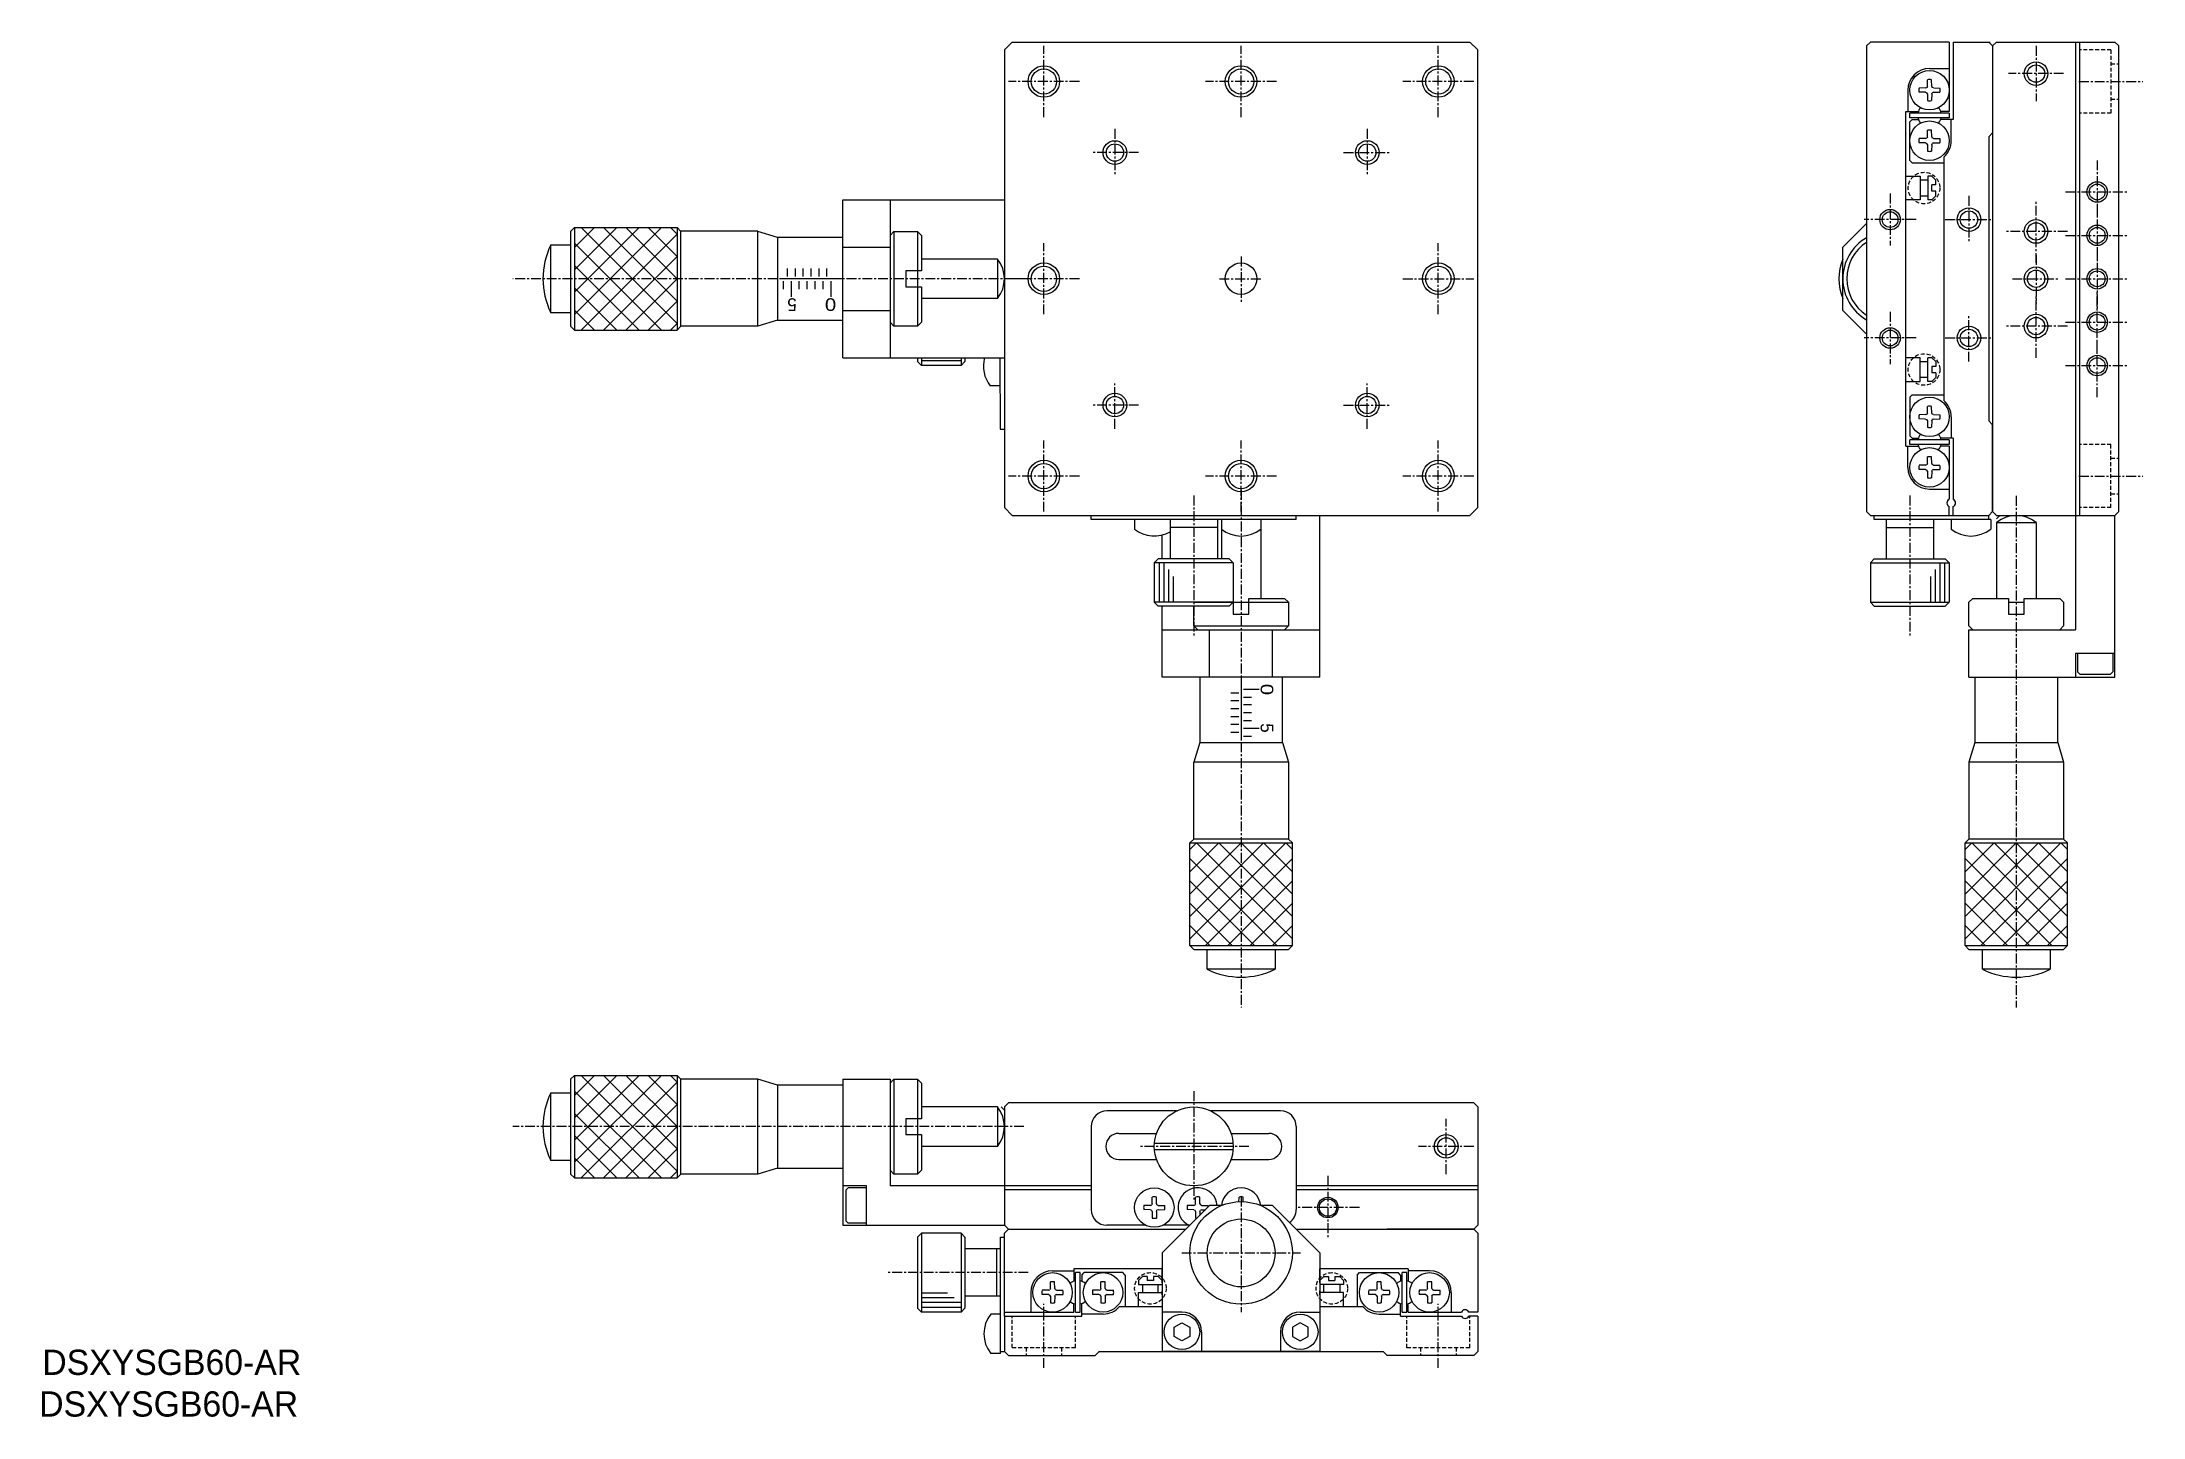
# Model space of a CAD drawing. Extents: x 156 to 422, y -49 to 126.
import ezdxf

# ---------------------------------------------------------------- set-up
doc = ezdxf.new("R2010")
doc.units = 0
doc.linetypes.add('CENTER', pattern=[2, 1.25, -0.25, 0.25, -0.25])
doc.linetypes.add('DASHED', pattern=[0.75, 0.5, -0.25])
doc.layers.get('0').update_dxf_attribs({"linetype": 'CONTINUOUS'})
doc.layers.add('CENTER', color=1, linetype='CENTER')

msp = doc.modelspace()

# ---------------------------------------------------------------- linework, layer by layer
at = {"color": 7, "linetype": 'CONTINUOUS'}
for p, q in [((277.66, 124.6), (278.66, 125.6)), ((278.66, 125.6), (336.66, 125.6)), ((336.66, 125.6), (337.66, 124.6)), ((387.43, 125.6), (386.93, 125.1)), ((397.43, 125.6), (387.43, 125.6)), ((397.43, 125.6), (397.43, 116.8)), ((397.93, 125.6), (402.63, 125.6)), ((397.93, 125.6), (397.93, 115.8)), ((402.93, 125.1), (402.43, 125.6)), ((402.93, 125.1), (403.43, 125.6)), ((403.43, 125.6), (418.43, 125.6)), ((413.43, 125.6), (413.43, 76.6)), ((413.93, 125.6), (413.93, 76.6)), ((418.93, 125.1), (418.43, 125.6)), ((277.66, 124.6), (277.66, 66.6)), ((337.66, 66.6), (337.66, 124.6)), ((386.93, 125.1), (386.93, 66.1)), ((402.93, 125.1), (402.93, 66.1)), ((402.93, 125.1), (402.93, 114.1)), ((418.93, 66.1), (418.93, 125.1)), ((394.43, 119.78), (394.59, 119.85)), ((394.65, 119.98), (394.59, 119.85)), ((394.65, 119.98), (394.67, 120.83)), ((394.93, 122.25), (397.43, 122.25)), ((395.2, 119.98), (395.19, 120.83)), ((395.2, 119.98), (395.26, 119.85)), ((395.43, 119.78), (395.26, 119.85)), ((392.18, 119.5), (392.18, 116.8)), ((394.43, 119.78), (393.6, 119.76)), ((394.43, 119.23), (393.6, 119.24)), ((394.43, 119.23), (394.59, 119.15)), ((394.65, 119.02), (394.59, 119.15)), ((394.65, 119.02), (394.67, 118.18)), ((395.2, 119.02), (395.19, 118.18)), ((395.2, 119.02), (395.26, 119.15)), ((395.43, 119.23), (395.26, 119.15)), ((395.43, 119.78), (396.25, 119.76)), ((395.43, 119.23), (396.25, 119.24)), ((391.93, 74.4), (391.93, 116.8)), ((391.93, 116.8), (393.51, 116.8)), ((392.43, 116), (392.43, 116.6)), ((397.43, 116.6), (392.43, 116.6)), ((397.43, 116), (392.43, 116)), ((392.73, 115.8), (392.43, 115.5)), ((392.43, 110.6), (392.43, 115.5)), ((392.73, 115.8), (393.51, 115.8)), ((397.43, 116.8), (396.34, 116.8)), ((397.93, 115.8), (396.34, 115.8)), ((397.43, 116.6), (397.43, 116)), ((397.68, 113.1), (397.68, 115.8)), ((394.43, 113.38), (393.6, 113.36)), ((394.43, 112.83), (393.6, 112.84)), ((394.43, 113.38), (394.59, 113.45)), ((394.43, 112.83), (394.59, 112.75)), ((394.65, 113.58), (394.59, 113.45)), ((394.65, 112.62), (394.59, 112.75)), ((394.65, 113.58), (394.67, 114.43)), ((394.65, 112.62), (394.67, 111.78)), ((395.2, 113.58), (395.19, 114.43)), ((395.2, 112.62), (395.19, 111.78)), ((395.2, 113.58), (395.26, 113.45)), ((395.2, 112.62), (395.26, 112.75)), ((395.43, 113.38), (395.26, 113.45)), ((395.43, 112.83), (395.26, 112.75)), ((395.43, 113.38), (396.25, 113.36)), ((395.43, 112.83), (396.25, 112.84)), ((402.43, 113.6), (402.93, 114.1)), ((402.43, 113.6), (402.43, 77.6)), ((392.73, 110.3), (392.43, 110.6)), ((392.73, 110.3), (396.73, 110.3)), ((396.73, 111.02), (396.73, 80.18)), ((391.93, 108.6), (393.73, 108.6)), ((393.73, 108.6), (393.73, 105.6)), ((394.73, 108.1), (393.73, 108.1)), ((395.23, 108.6), (394.73, 108.6)), ((394.73, 108.6), (394.73, 105.6)), ((395.23, 108.6), (395.73, 108.1)), ((395.23, 106.7), (395.23, 107.5)), ((395.73, 107.5), (395.23, 107.5)), ((395.73, 106.7), (395.23, 106.7)), ((395.73, 107.5), (395.73, 108.1)), ((395.73, 106.1), (395.73, 106.7)), ((257.16, 105.6), (277.66, 105.6)), ((257.16, 85.6), (257.16, 105.6)), ((263.16, 105.6), (263.16, 85.6)), ((393.73, 105.6), (391.93, 105.6)), ((393.73, 106.1), (394.73, 106.1)), ((395.23, 105.6), (394.73, 105.6)), ((395.23, 105.6), (395.73, 106.1)), ((223.16, 102.1), (222.66, 101.6)), ((222.66, 101.6), (222.66, 89.6)), ((223.16, 102.1), (223.16, 89.1)), ((223.16, 102.1), (236.16, 102.1)), ((236.16, 102.1), (236.16, 89.1)), ((236.66, 101.6), (236.16, 102.1)), ((246.41, 101.64), (236.66, 101.64)), ((236.66, 89.6), (236.66, 101.6)), ((248.91, 100.85), (246.41, 101.6)), ((246.41, 89.6), (246.41, 101.6)), ((263.66, 101.6), (263.16, 101.1)), ((263.66, 101.6), (263.66, 89.6)), ((263.66, 101.6), (266.66, 101.6)), ((266.66, 101.6), (266.66, 96.6)), ((267.16, 101.1), (266.66, 101.6)), ((383.93, 99.6), (386.93, 102.6)), ((220.16, 99.9), (222.66, 99.9)), ((220.16, 91.3), (220.16, 99.9)), ((257.16, 100.85), (248.91, 100.85)), ((248.91, 100.85), (248.91, 90.35)), ((257.16, 99.6), (263.16, 99.6)), ((267.16, 101.1), (267.16, 96.6)), ((383.93, 91.6), (383.93, 99.6)), ((265.16, 96.6), (265.16, 94.6)), ((267.16, 96.6), (265.16, 96.6)), ((266.66, 96.6), (266.66, 94.6)), ((276.79, 98.1), (267.16, 98.1)), ((276.79, 98.1), (276.79, 93.1)), ((265.16, 94.6), (267.16, 94.6)), ((266.66, 94.6), (266.66, 89.6)), ((267.16, 94.6), (267.16, 90.1)), ((222.66, 91.3), (220.16, 91.3)), ((257.16, 91.6), (263.16, 91.6)), ((276.79, 93.1), (267.16, 93.1)), ((383.93, 91.6), (386.93, 88.6)), ((222.66, 89.6), (223.16, 89.1)), ((223.16, 89.1), (236.16, 89.1)), ((236.16, 89.1), (236.66, 89.6)), ((246.41, 89.6), (236.66, 89.6)), ((248.91, 90.35), (246.41, 89.6)), ((248.91, 90.35), (257.16, 90.35)), ((263.16, 90.1), (263.66, 89.6)), ((266.66, 89.6), (263.66, 89.6)), ((267.16, 90.1), (266.66, 89.6)), ((257.16, 85.6), (277.66, 85.6)), ((266.66, 85.6), (266.66, 85.1)), ((267.16, 85.6), (267.16, 84.6)), ((272.16, 85.6), (272.16, 84.6)), ((272.66, 85.6), (272.66, 85.1)), ((277.09, 85.6), (277.11, 76.53)), ((393.73, 85.6), (391.93, 85.6)), ((393.73, 82.6), (393.73, 85.6)), ((395.23, 85.6), (394.73, 85.6)), ((394.73, 82.6), (394.73, 85.6)), ((395.23, 85.6), (395.73, 85.1)), ((267.16, 84.6), (266.66, 85.1)), ((272.16, 84.6), (267.16, 84.6)), ((272.66, 85.1), (272.16, 84.6)), ((391.93, 82.6), (393.73, 82.6)), ((393.73, 85.1), (394.73, 85.1)), ((394.73, 83.1), (393.73, 83.1)), ((395.23, 82.6), (394.73, 82.6)), ((395.73, 84.5), (395.23, 84.5)), ((395.23, 84.5), (395.23, 83.7)), ((395.73, 83.7), (395.23, 83.7)), ((395.23, 82.6), (395.73, 83.1)), ((395.73, 85.1), (395.73, 84.5)), ((395.73, 83.7), (395.73, 83.1)), ((277.09, 82.03), (275.87, 82.03)), ((392.73, 80.9), (392.43, 80.6)), ((392.43, 80.6), (392.43, 75.7)), ((392.73, 80.9), (396.73, 80.9)), ((394.43, 78.38), (393.6, 78.36)), ((394.43, 77.83), (393.6, 77.84)), ((394.43, 78.38), (394.59, 78.45)), ((394.43, 77.83), (394.59, 77.75)), ((394.65, 78.58), (394.59, 78.45)), ((394.65, 77.62), (394.59, 77.75)), ((394.65, 78.58), (394.67, 79.43)), ((394.65, 77.62), (394.67, 76.78)), ((395.2, 78.58), (395.19, 79.43)), ((395.2, 77.62), (395.19, 76.78)), ((395.2, 78.58), (395.26, 78.45)), ((395.2, 77.62), (395.26, 77.75)), ((395.43, 78.38), (395.26, 78.45)), ((395.43, 77.83), (395.26, 77.75)), ((395.43, 78.38), (396.25, 78.36)), ((395.43, 77.83), (396.25, 77.84)), ((397.68, 78.1), (397.68, 75.4)), ((402.43, 77.6), (402.93, 77.1)), ((277.11, 76.53), (277.61, 76.53)), ((392.73, 75.4), (392.43, 75.7)), ((392.43, 74.6), (392.43, 75.2)), ((397.43, 75.2), (392.43, 75.2)), ((397.43, 74.6), (392.43, 74.6)), ((392.73, 75.4), (393.51, 75.4)), ((397.93, 75.4), (396.34, 75.4)), ((397.43, 75.2), (397.43, 74.6)), ((397.93, 75.4), (397.93, 67.66)), ((402.93, 66.1), (402.93, 77.1)), ((413.43, 76.6), (413.43, 65.6)), ((413.93, 76.6), (413.93, 65.6)), ((391.93, 74.4), (393.51, 74.4)), ((392.18, 71.7), (392.18, 74.4)), ((394.43, 71.98), (393.6, 71.96)), ((394.43, 71.98), (394.59, 72.05)), ((394.65, 72.18), (394.59, 72.05)), ((394.65, 72.18), (394.67, 73.03)), ((395.2, 72.18), (395.19, 73.03)), ((395.2, 72.18), (395.26, 72.05)), ((395.43, 71.98), (395.26, 72.05)), ((395.43, 71.98), (396.25, 71.96)), ((397.43, 74.4), (396.34, 74.4)), ((397.43, 74.4), (397.43, 67.66)), ((394.43, 71.43), (393.6, 71.44)), ((394.43, 71.43), (394.59, 71.35)), ((394.65, 71.22), (394.59, 71.35)), ((394.65, 71.22), (394.67, 70.38)), ((395.2, 71.22), (395.19, 70.38)), ((395.2, 71.22), (395.26, 71.35)), ((395.43, 71.43), (395.26, 71.35)), ((395.43, 71.43), (396.25, 71.44)), ((277.66, 66.6), (278.66, 65.6)), ((337.66, 66.6), (336.66, 65.6)), ((394.93, 68.95), (397.43, 68.95)), ((397.43, 65.6), (397.43, 66.74)), ((397.93, 65.6), (397.93, 66.74)), ((278.66, 65.6), (336.66, 65.6)), ((288.66, 65.1), (288.66, 65.6)), ((314.66, 65.1), (288.66, 65.1)), ((294.16, 65.1), (294.16, 63.88)), ((297.66, 65.6), (297.66, 65.6)), ((298.66, 65.1), (298.66, 60.1)), ((304.66, 64.1), (298.66, 64.1)), ((304.66, 65.1), (304.66, 60.1)), ((305.16, 65.1), (305.16, 63.88)), ((305.16, 64.73), (305.16, 64.73)), ((310.16, 65.1), (310.16, 63.88)), ((310.16, 64.73), (310.16, 64.73)), ((314.66, 65.1), (314.66, 65.6)), ((317.66, 45.1), (317.66, 65.6)), ((387.43, 65.6), (386.93, 66.1)), ((387.43, 65.6), (402.43, 65.6)), ((387.93, 65.1), (387.93, 65.6)), ((402.68, 65.1), (387.93, 65.1)), ((389.43, 65.1), (389.43, 60.1)), ((389.43, 64.1), (395.43, 64.1)), ((395.43, 65.1), (395.43, 60.1)), ((397.68, 65.1), (397.68, 63.88)), ((402.93, 66.1), (402.43, 65.6)), ((402.43, 65.1), (402.43, 65.6)), ((402.68, 65.1), (402.68, 63.88)), ((403.43, 65.6), (402.93, 66.1)), ((403.43, 65.6), (418.43, 65.6)), ((403.85, 65.6), (403.43, 65.18)), ((403.43, 64.73), (408.43, 64.73)), ((403.43, 64.73), (403.43, 55.1)), ((408.43, 64.73), (408.43, 55.1)), ((413.43, 65.6), (413.43, 51.1)), ((418.93, 66.1), (418.43, 65.6)), ((418.43, 45.1), (418.43, 65.6)), ((297.66, 60.1), (297.66, 63.13)), ((305.16, 63.88), (305.16, 60.1)), ((310.16, 63.88), (310.16, 55.1)), ((297.16, 60.1), (296.66, 59.6)), ((306.66, 59.6), (296.66, 59.6)), ((296.66, 59.6), (296.66, 54.6)), ((306.16, 60.1), (297.16, 60.1)), ((306.66, 59.6), (306.16, 60.1)), ((306.66, 59.6), (306.66, 54.6)), ((387.43, 59.6), (387.93, 60.1)), ((387.43, 59.6), (397.43, 59.6)), ((387.43, 59.6), (387.43, 54.6)), ((387.93, 60.1), (396.93, 60.1)), ((396.93, 60.1), (397.43, 59.6)), ((397.43, 59.6), (397.43, 54.6)), ((306.66, 54.6), (296.66, 54.6)), ((296.66, 54.6), (297.16, 54.1)), ((306.16, 54.1), (297.16, 54.1)), ((297.66, 45.1), (297.66, 54.1)), ((301.66, 54.6), (301.66, 54.6)), ((301.66, 54.6), (306.66, 54.6)), ((301.66, 51.6), (301.66, 54.1)), ((306.16, 54.1), (306.66, 54.6)), ((306.66, 54.6), (306.66, 53.1)), ((306.66, 54.6), (308.66, 54.6)), ((308.66, 55.1), (313.16, 55.1)), ((308.66, 53.1), (308.66, 55.1)), ((308.66, 54.6), (313.66, 54.6)), ((313.16, 55.1), (313.66, 54.6)), ((313.66, 54.6), (313.66, 51.6)), ((387.43, 54.6), (397.43, 54.6)), ((387.93, 54.1), (387.43, 54.6)), ((387.93, 54.1), (396.93, 54.1)), ((397.43, 54.6), (396.93, 54.1)), ((400.43, 55.1), (399.93, 54.6)), ((399.93, 51.6), (399.93, 54.6)), ((400.43, 55.1), (404.93, 55.1)), ((404.93, 55.1), (404.93, 53.1)), ((404.93, 54.6), (406.93, 54.6)), ((406.93, 55.1), (411.43, 55.1)), ((406.93, 53.1), (406.93, 55.1)), ((411.43, 55.1), (411.93, 54.6)), ((411.93, 54.6), (411.93, 51.6)), ((297.66, 51.1), (317.66, 51.1)), ((301.66, 51.6), (313.66, 51.6)), ((301.66, 51.6), (302.16, 51.1)), ((303.66, 45.1), (303.66, 51.1)), ((306.66, 53.1), (308.66, 53.1)), ((311.66, 45.1), (311.66, 51.1)), ((313.16, 51.1), (313.66, 51.6)), ((399.93, 51.6), (400.43, 51.1)), ((399.93, 51.1), (413.43, 51.1)), ((399.93, 45.1), (399.93, 51.1)), ((404.93, 53.1), (406.93, 53.1)), ((411.43, 51.1), (411.93, 51.6)), ((413.43, 48.1), (413.43, 45.1)), ((418.43, 48.1), (413.43, 48.1)), ((413.68, 48.1), (413.68, 45.8)), ((418.18, 48.1), (418.18, 45.8)), ((413.98, 45.5), (413.68, 45.8)), ((413.98, 45.5), (417.88, 45.5)), ((418.18, 45.8), (417.88, 45.5)), ((317.66, 45.1), (297.66, 45.1)), ((302.41, 45.1), (302.41, 36.85)), ((312.91, 36.85), (312.91, 45.1)), ((399.93, 45.1), (418.43, 45.1)), ((400.68, 45.1), (400.68, 36.85)), ((411.18, 36.85), (411.18, 45.1)), ((302.41, 36.85), (301.66, 34.35)), ((302.41, 36.85), (312.91, 36.85)), ((312.91, 36.85), (313.66, 34.35)), ((400.68, 36.85), (399.93, 34.35)), ((400.68, 36.85), (411.18, 36.85)), ((411.18, 36.85), (411.93, 34.35)), ((301.63, 34.35), (301.63, 24.6)), ((313.66, 34.35), (301.66, 34.35)), ((313.66, 34.35), (313.66, 24.6)), ((399.89, 34.35), (399.89, 24.6)), ((411.93, 34.35), (399.93, 34.35)), ((411.93, 34.35), (411.93, 24.6)), ((301.66, 24.6), (301.16, 24.1)), ((301.16, 24.1), (314.16, 24.1)), ((301.16, 11.1), (301.16, 24.1)), ((301.16, 23.26), (302.01, 24.1)), ((313.66, 24.6), (301.66, 24.6)), ((314.16, 24.1), (313.66, 24.6)), ((314.16, 11.1), (314.16, 24.1)), ((399.93, 24.6), (399.43, 24.1)), ((399.43, 24.1), (412.43, 24.1)), ((399.43, 11.1), (399.43, 24.1)), ((411.93, 24.6), (399.93, 24.6)), ((412.43, 24.1), (411.93, 24.6)), ((412.43, 11.1), (412.43, 24.1)), ((301.16, 11.1), (314.16, 11.1)), ((301.16, 11.1), (301.66, 10.6)), ((313.66, 10.6), (314.16, 11.1)), ((399.43, 11.1), (412.43, 11.1)), ((399.43, 11.1), (399.93, 10.6)), ((411.93, 10.6), (412.43, 11.1)), ((301.66, 10.6), (313.66, 10.6)), ((303.36, 8.1), (303.36, 10.6)), ((311.96, 8.1), (303.36, 8.1)), ((311.96, 10.6), (311.96, 8.1)), ((399.93, 10.6), (411.93, 10.6)), ((401.63, 8.1), (401.63, 10.6)), ((410.23, 8.1), (401.63, 8.1)), ((410.23, 10.6), (410.23, 8.1)), ((220.16, -7.55), (222.66, -7.55)), ((220.16, -16.15), (220.16, -7.55)), ((223.16, -5.35), (222.66, -5.85)), ((222.66, -5.85), (222.66, -17.85)), ((223.16, -5.35), (223.16, -18.35)), ((223.16, -5.35), (236.16, -5.35)), ((236.16, -5.35), (236.16, -18.35)), ((236.66, -5.85), (236.16, -5.35)), ((246.41, -5.82), (236.66, -5.82)), ((236.66, -17.85), (236.66, -5.85)), ((248.91, -6.6), (246.41, -5.85)), ((246.41, -17.85), (246.41, -5.85)), ((257.16, -6.6), (248.91, -6.6)), ((248.91, -6.6), (248.91, -17.1)), ((257.16, -5.85), (257.16, -24.35)), ((257.16, -5.85), (263.16, -5.85)), ((263.16, -5.85), (263.16, -19.35)), ((263.66, -5.85), (263.16, -6.35)), ((263.66, -5.85), (263.66, -17.85)), ((263.66, -5.85), (266.66, -5.85)), ((266.66, -5.85), (266.66, -10.85)), ((267.16, -6.35), (266.66, -5.85)), ((267.16, -6.35), (267.16, -10.85)), ((276.79, -9.35), (267.16, -9.35)), ((276.79, -9.35), (276.79, -14.35)), ((277.66, -9.77), (277.24, -9.35)), ((277.66, -9.35), (278.16, -8.85)), ((277.66, -9.35), (277.66, -24.35)), ((337.16, -8.85), (278.16, -8.85)), ((299.49, -9.85), (290.66, -9.85)), ((312.66, -9.85), (303.84, -9.85)), ((337.16, -8.85), (337.66, -9.35)), ((337.66, -9.35), (337.66, -24.35)), ((265.16, -10.85), (265.16, -12.85)), ((267.16, -10.85), (265.16, -10.85)), ((265.16, -12.85), (267.16, -12.85)), ((266.66, -10.85), (266.66, -12.85)), ((266.66, -12.85), (266.66, -17.85)), ((267.16, -12.85), (267.16, -17.35)), ((288.66, -11.85), (288.66, -22.35)), ((292.16, -12.7), (296.88, -12.7)), ((306.45, -12.7), (311.16, -12.7)), ((314.66, -11.85), (314.66, -22.35)), ((276.79, -14.35), (267.16, -14.35)), ((296.68, -13.95), (306.65, -13.95)), ((296.68, -14.75), (306.65, -14.75)), ((222.66, -16.15), (220.16, -16.15)), ((222.66, -17.85), (223.16, -18.35)), ((223.16, -18.35), (236.16, -18.35)), ((236.16, -18.35), (236.66, -17.85)), ((246.41, -17.85), (236.66, -17.85)), ((248.91, -17.1), (246.41, -17.85)), ((248.91, -17.1), (257.16, -17.1)), ((263.16, -17.35), (263.66, -17.85)), ((266.66, -17.85), (263.66, -17.85)), ((267.16, -17.35), (266.66, -17.85)), ((292.16, -16), (297.02, -16)), ((306.31, -16), (311.16, -16)), ((260.16, -19.35), (257.16, -19.35)), ((257.56, -19.9), (257.86, -19.6)), ((257.56, -19.9), (257.56, -23.8)), ((260.16, -19.6), (257.86, -19.6)), ((260.16, -24.35), (260.16, -19.35)), ((277.66, -19.35), (263.16, -19.35)), ((288.66, -19.35), (277.66, -19.35)), ((288.66, -19.85), (277.66, -19.85)), ((296.39, -21.62), (296.4, -20.78)), ((296.94, -21.62), (296.92, -20.78)), ((301.89, -21.62), (301.9, -20.78)), ((302.44, -21.62), (302.42, -20.78)), ((307.39, -21.36), (307.4, -20.78)), ((307.93, -21.36), (307.92, -20.78)), ((337.66, -19.35), (314.66, -19.35)), ((337.66, -19.85), (314.66, -19.85)), ((257.86, -24.1), (257.56, -23.8)), ((296.17, -21.83), (295.34, -21.84)), ((296.17, -22.38), (295.34, -22.36)), ((296.17, -21.83), (296.33, -21.75)), ((296.17, -22.38), (296.33, -22.45)), ((296.39, -21.62), (296.33, -21.75)), ((296.39, -22.58), (296.33, -22.45)), ((296.39, -22.58), (296.4, -23.43)), ((296.94, -22.58), (296.92, -23.43)), ((296.94, -21.62), (297, -21.75)), ((296.94, -22.58), (297, -22.45)), ((297.16, -21.83), (297, -21.75)), ((297.16, -22.38), (297, -22.45)), ((297.16, -21.83), (297.99, -21.84)), ((297.16, -22.38), (297.99, -22.36)), ((303.66, -21.85), (297.66, -27.85)), ((301.67, -21.83), (300.84, -21.84)), ((301.67, -22.38), (300.84, -22.36)), ((301.67, -21.83), (301.83, -21.75)), ((301.67, -22.38), (301.83, -22.45)), ((301.89, -21.62), (301.83, -21.75)), ((301.89, -22.58), (301.83, -22.45)), ((301.89, -22.58), (301.9, -23.43)), ((302.44, -22.58), (302.43, -23.09)), ((302.44, -21.62), (302.5, -21.75)), ((302.44, -22.58), (302.5, -22.45)), ((302.66, -21.83), (302.5, -21.75)), ((302.66, -22.38), (302.5, -22.45)), ((302.66, -21.83), (303.49, -21.84)), ((302.66, -22.38), (303.15, -22.37)), ((305.16, -21.85), (303.66, -21.85)), ((311.66, -21.85), (310.16, -21.85)), ((311.66, -21.85), (317.66, -27.85)), ((257.16, -24.35), (277.66, -24.35)), ((260.16, -24.1), (257.86, -24.1)), ((266.66, -25.85), (267.16, -25.35)), ((266.66, -25.85), (266.66, -34.85)), ((267.16, -25.35), (267.16, -35.35)), ((272.16, -25.35), (267.16, -25.35)), ((272.16, -25.35), (272.16, -35.35)), ((272.16, -25.35), (272.66, -25.85)), ((272.66, -25.85), (272.66, -34.85)), ((277.16, -25.85), (277.66, -25.85)), ((277.16, -40.6), (277.16, -25.85)), ((278.16, -24.85), (277.66, -24.35)), ((277.66, -25.35), (278.16, -24.85)), ((277.66, -35.85), (277.66, -25.35)), ((278.16, -24.85), (300.66, -24.85)), ((278.16, -24.85), (289.16, -24.85)), ((295.57, -24.35), (290.66, -24.35)), ((301.07, -24.35), (297.75, -24.35)), ((314.66, -24.85), (337.16, -24.85)), ((337.16, -24.85), (326.16, -24.85)), ((337.16, -24.85), (337.66, -24.35)), ((337.66, -25.35), (337.16, -24.85)), ((337.66, -25.35), (337.66, -35.35)), ((277.16, -27.35), (272.66, -27.35)), ((276.66, -27.35), (276.66, -33.35)), ((297.66, -27.85), (297.66, -40.35)), ((317.66, -27.85), (317.66, -40.35)), ((283.49, -32.35), (283.5, -31.53)), ((283.76, -30.1), (286.46, -30.1)), ((284.04, -32.35), (284.02, -31.53)), ((297.66, -29.85), (286.46, -29.85)), ((286.46, -29.85), (286.46, -31.44)), ((287.26, -30.35), (286.66, -30.35)), ((286.66, -35.35), (286.66, -30.35)), ((287.26, -35.35), (287.26, -30.35)), ((287.46, -30.65), (287.76, -30.35)), ((287.46, -30.65), (287.46, -31.44)), ((292.66, -30.35), (287.76, -30.35)), ((289.89, -32.35), (289.9, -31.53)), ((290.44, -32.35), (290.42, -31.53)), ((292.96, -30.65), (292.66, -30.35)), ((292.96, -30.65), (292.96, -34.65)), ((294.66, -31.35), (295.16, -30.85)), ((294.66, -31.35), (294.66, -31.85)), ((294.66, -31.85), (297.66, -31.85)), ((295.76, -30.85), (295.16, -30.85)), ((295.16, -31.85), (295.16, -32.85)), ((295.76, -30.85), (295.76, -31.35)), ((296.56, -31.35), (295.76, -31.35)), ((297.16, -30.85), (296.56, -30.85)), ((296.56, -30.85), (296.56, -31.35)), ((297.66, -31.35), (297.16, -30.85)), ((297.16, -32.85), (297.16, -31.85)), ((297.66, -31.65), (297.66, -29.85)), ((328.86, -29.85), (317.66, -29.85)), ((317.66, -31.65), (317.66, -29.85)), ((317.66, -31.35), (318.16, -30.85)), ((320.66, -31.85), (317.66, -31.85)), ((318.16, -30.85), (318.76, -30.85)), ((318.16, -32.85), (318.16, -31.85)), ((318.76, -30.85), (318.76, -31.35)), ((318.76, -31.35), (319.56, -31.35)), ((319.56, -30.85), (320.16, -30.85)), ((319.56, -30.85), (319.56, -31.35)), ((320.66, -31.35), (320.16, -30.85)), ((320.16, -31.85), (320.16, -32.85)), ((320.66, -31.35), (320.66, -31.85)), ((322.36, -30.65), (322.66, -30.35)), ((322.36, -30.65), (322.36, -34.65)), ((322.66, -30.35), (327.56, -30.35)), ((324.89, -32.35), (324.9, -31.53)), ((325.44, -32.35), (325.42, -31.53)), ((327.86, -30.65), (327.56, -30.35)), ((327.86, -30.65), (327.86, -31.44)), ((328.66, -30.35), (328.06, -30.35)), ((328.06, -35.35), (328.06, -30.35)), ((328.66, -35.35), (328.66, -30.35)), ((328.86, -29.85), (328.86, -31.44)), ((331.56, -30.1), (328.86, -30.1)), ((331.29, -32.35), (331.3, -31.53)), ((331.84, -32.35), (331.82, -31.53)), ((277.16, -33.35), (272.66, -33.35)), ((281.01, -32.85), (281.01, -35.35)), ((283.28, -32.58), (282.44, -32.59)), ((283.28, -33.13), (282.44, -33.11)), ((283.28, -32.58), (283.42, -32.52)), ((283.28, -33.13), (283.42, -33.19)), ((283.49, -32.35), (283.42, -32.52)), ((283.49, -33.35), (283.42, -33.19)), ((283.49, -33.35), (283.5, -34.18)), ((284.04, -33.35), (284.02, -34.18)), ((284.04, -32.35), (284.11, -32.52)), ((284.04, -33.35), (284.11, -33.19)), ((284.25, -32.58), (284.11, -32.52)), ((284.25, -33.13), (284.11, -33.19)), ((284.25, -32.58), (285.09, -32.59)), ((284.25, -33.13), (285.09, -33.11)), ((286.46, -35.35), (286.46, -34.27)), ((287.46, -35.85), (287.46, -34.27)), ((289.68, -32.58), (288.84, -32.59)), ((289.68, -33.13), (288.84, -33.11)), ((289.68, -32.58), (289.82, -32.52)), ((289.68, -33.13), (289.82, -33.19)), ((289.89, -32.35), (289.82, -32.52)), ((289.89, -33.35), (289.82, -33.19)), ((289.89, -33.35), (289.9, -34.18)), ((290.44, -33.35), (290.42, -34.18)), ((290.44, -32.35), (290.51, -32.52)), ((290.44, -33.35), (290.51, -33.19)), ((290.65, -32.58), (290.51, -32.52)), ((290.65, -33.13), (290.51, -33.19)), ((290.65, -32.58), (291.49, -32.59)), ((290.65, -33.13), (291.49, -33.11)), ((294.66, -32.85), (297.66, -32.85)), ((294.66, -34.65), (294.66, -32.85)), ((297.66, -33.15), (297.66, -32.65)), ((317.66, -33.15), (317.66, -32.65)), ((320.66, -32.85), (317.66, -32.85)), ((320.66, -34.65), (320.66, -32.85)), ((324.68, -32.58), (323.84, -32.59)), ((324.68, -33.13), (323.84, -33.11)), ((324.68, -32.58), (324.82, -32.52)), ((324.68, -33.13), (324.82, -33.19)), ((324.89, -32.35), (324.82, -32.52)), ((324.89, -33.35), (324.82, -33.19)), ((324.89, -33.35), (324.9, -34.18)), ((325.44, -33.35), (325.42, -34.18)), ((325.44, -32.35), (325.51, -32.52)), ((325.44, -33.35), (325.51, -33.19)), ((325.65, -32.58), (325.51, -32.52)), ((325.65, -33.13), (325.51, -33.19)), ((325.65, -32.58), (326.49, -32.59)), ((325.65, -33.13), (326.49, -33.11)), ((327.86, -35.85), (327.86, -34.27)), ((328.86, -35.35), (328.86, -34.27)), ((331.08, -32.58), (330.24, -32.59)), ((331.08, -33.13), (330.24, -33.11)), ((331.08, -32.58), (331.22, -32.52)), ((331.08, -33.13), (331.22, -33.19)), ((331.29, -32.35), (331.22, -32.52)), ((331.29, -33.35), (331.22, -33.19)), ((331.29, -33.35), (331.3, -34.18)), ((331.84, -33.35), (331.82, -34.18)), ((331.84, -32.35), (331.91, -32.52)), ((331.84, -33.35), (331.91, -33.19)), ((332.05, -32.58), (331.91, -32.52)), ((332.05, -33.13), (331.91, -33.19)), ((332.05, -32.58), (332.89, -32.59)), ((332.05, -33.13), (332.89, -33.11)), ((334.31, -32.85), (334.31, -35.35)), ((267.16, -35.35), (266.66, -34.85)), ((272.16, -35.35), (267.16, -35.35)), ((272.66, -34.85), (272.16, -35.35)), ((277.16, -35.6), (275.94, -35.6)), ((277.66, -35.35), (286.46, -35.35)), ((277.66, -35.85), (277.66, -40.35)), ((277.66, -35.85), (287.46, -35.85)), ((286.66, -35.35), (287.26, -35.35)), ((290.16, -35.6), (287.46, -35.6)), ((292.24, -34.65), (297.66, -34.65)), ((300.16, -35.35), (297.66, -35.35)), ((299.16, -37.27), (300.16, -36.7)), ((299.16, -38.43), (299.16, -37.27)), ((300.16, -36.7), (301.16, -37.27)), ((301.16, -37.27), (301.16, -38.43)), ((315.16, -36.7), (314.16, -37.27)), ((314.16, -37.27), (314.16, -38.43)), ((315.16, -35.35), (317.66, -35.35)), ((316.16, -37.27), (315.16, -36.7)), ((316.16, -38.43), (316.16, -37.27)), ((317.66, -34.65), (323.09, -34.65)), ((325.16, -35.6), (327.86, -35.6)), ((327.86, -35.85), (335.61, -35.85)), ((328.06, -35.35), (328.66, -35.35)), ((328.86, -35.35), (335.61, -35.35)), ((337.66, -35.35), (336.52, -35.35)), ((337.66, -35.85), (336.52, -35.85)), ((337.66, -35.85), (337.66, -40.35)), ((300.16, -39.01), (299.16, -38.43)), ((301.16, -38.43), (300.16, -39.01)), ((302.66, -37.85), (302.66, -40.35)), ((312.66, -37.85), (312.66, -40.35)), ((314.16, -38.43), (315.16, -39.01)), ((315.16, -39.01), (316.16, -38.43)), ((277.16, -40.6), (275.94, -40.6)), ((277.16, -40.35), (277.66, -40.35)), ((278.16, -40.85), (277.66, -40.35)), ((278.16, -40.85), (289.16, -40.85)), ((289.66, -40.35), (289.16, -40.85)), ((289.66, -40.35), (325.66, -40.35)), ((317.66, -40.35), (297.66, -40.35)), ((326.16, -40.85), (325.66, -40.35)), ((337.16, -40.85), (326.16, -40.85)), ((337.16, -40.85), (337.66, -40.35))]:
    msp.add_line(p, q, dxfattribs=at)
at = {"color": 3, "linetype": 'DASHED'}
for p, q in [((417.93, 124.6), (413.93, 124.6)), ((417.93, 124.6), (417.93, 116.6)), ((417.93, 122.85), (418.93, 122.85)), ((417.93, 118.35), (418.93, 118.35)), ((417.93, 116.6), (413.93, 116.6)), ((417.93, 74.6), (413.93, 74.6)), ((417.93, 66.6), (417.93, 74.6)), ((417.93, 72.85), (418.93, 72.85)), ((417.93, 66.6), (413.93, 66.6)), ((417.93, 68.35), (418.93, 68.35)), ((278.66, -39.85), (278.66, -35.85)), ((286.66, -39.85), (286.66, -35.85)), ((328.66, -39.86), (328.66, -35.85)), ((336.66, -39.88), (336.66, -35.85)), ((278.66, -39.85), (286.66, -39.85)), ((280.41, -39.85), (280.41, -40.85)), ((284.91, -39.85), (284.91, -40.85)), ((328.66, -39.85), (336.66, -39.85)), ((330.41, -39.85), (330.41, -40.85)), ((334.91, -39.85), (334.91, -40.85))]:
    msp.add_line(p, q, dxfattribs=at)
at = {"color": 3, "linetype": 'CONTINUOUS'}
for p, q in [((234.18, 102.1), (223.16, 91.09)), ((231.35, 102.1), (223.16, 93.92)), ((228.52, 102.1), (223.16, 96.74)), ((225.69, 102.1), (223.16, 99.57)), ((224.01, 102.1), (236.16, 89.95)), ((236.16, 101.26), (224.01, 89.1)), ((226.84, 102.1), (236.16, 92.77)), ((229.66, 102.1), (236.16, 95.6)), ((232.49, 102.1), (236.16, 98.43)), ((235.32, 102.1), (236.16, 101.26)), ((223.16, 100.12), (234.18, 89.1)), ((223.16, 97.29), (231.35, 89.1)), ((236.16, 98.43), (226.84, 89.1)), ((250.16, 95.9), (250.16, 96.9)), ((251.16, 95.9), (251.16, 96.9)), ((252.16, 95.9), (252.16, 96.9)), ((253.16, 95.9), (253.16, 96.9)), ((254.16, 95.9), (254.16, 96.9)), ((255.16, 95.9), (255.16, 96.9)), ((223.16, 94.46), (228.52, 89.1)), ((236.16, 95.6), (229.66, 89.1)), ((257.16, 95.6), (249.16, 95.6)), ((249.66, 94.3), (249.66, 95.3)), ((250.66, 93.3), (250.66, 95.3)), ((251.66, 94.3), (251.66, 95.3)), ((252.66, 94.3), (252.66, 95.3)), ((253.66, 94.3), (253.66, 95.3)), ((254.66, 95.3), (254.66, 94.3)), ((255.66, 95.3), (255.66, 93.3)), ((223.16, 91.63), (225.69, 89.1)), ((236.16, 92.77), (232.49, 89.1)), ((236.16, 89.95), (235.32, 89.1)), ((272.16, 85.2), (267.16, 85.2)), ((297.26, 59.6), (297.26, 54.6)), ((297.86, 59.6), (297.86, 54.6)), ((298.46, 58.74), (298.46, 54.6)), ((395.63, 58.74), (395.63, 54.6)), ((396.23, 59.6), (396.23, 54.6)), ((396.83, 59.6), (396.83, 54.6)), ((299.06, 57.87), (299.06, 54.6)), ((395.03, 57.87), (395.03, 54.6)), ((307.36, 43.1), (306.36, 43.1)), ((307.66, 45.1), (307.66, 37.1)), ((307.96, 43.6), (309.96, 43.6)), ((307.36, 42.1), (306.36, 42.1)), ((307.36, 41.1), (306.36, 41.1)), ((307.36, 40.1), (306.36, 40.1)), ((307.96, 42.6), (308.96, 42.6)), ((308.96, 41.6), (307.96, 41.6)), ((308.96, 40.6), (307.96, 40.6)), ((307.36, 39.1), (306.36, 39.1)), ((307.36, 38.1), (306.36, 38.1)), ((308.96, 39.6), (307.96, 39.6)), ((309.96, 38.6), (307.96, 38.6)), ((308.96, 37.6), (307.96, 37.6)), ((301.16, 20.43), (304.84, 24.1)), ((301.16, 17.6), (307.66, 24.1)), ((301.16, 14.77), (310.49, 24.1)), ((301.16, 11.95), (313.32, 24.1)), ((302.01, 24.1), (314.16, 11.95)), ((304.84, 24.1), (314.16, 14.77)), ((307.66, 24.1), (314.16, 17.6)), ((310.49, 24.1), (314.16, 20.43)), ((313.32, 24.1), (314.16, 23.26)), ((399.43, 23.26), (400.27, 24.1)), ((399.43, 20.43), (403.1, 24.1)), ((399.43, 17.6), (405.93, 24.1)), ((399.43, 14.77), (408.76, 24.1)), ((399.43, 11.95), (411.58, 24.1)), ((400.27, 24.1), (412.43, 11.95)), ((403.1, 24.1), (412.43, 14.77)), ((405.93, 24.1), (412.43, 17.6)), ((408.76, 24.1), (412.43, 20.43)), ((411.58, 24.1), (412.43, 23.26)), ((301.16, 22.12), (312.18, 11.1)), ((303.15, 11.1), (314.16, 22.12)), ((399.43, 22.12), (410.44, 11.1)), ((401.41, 11.1), (412.43, 22.12)), ((301.16, 19.29), (309.35, 11.1)), ((305.98, 11.1), (314.16, 19.29)), ((399.43, 19.29), (407.61, 11.1)), ((404.24, 11.1), (412.43, 19.29)), ((301.16, 16.46), (306.52, 11.1)), ((308.81, 11.1), (314.16, 16.46)), ((399.43, 16.46), (404.79, 11.1)), ((407.07, 11.1), (412.43, 16.46)), ((301.16, 13.63), (303.69, 11.1)), ((311.64, 11.1), (314.16, 13.63)), ((399.43, 13.63), (401.96, 11.1)), ((409.9, 11.1), (412.43, 13.63)), ((234.18, -5.35), (223.16, -16.37)), ((231.35, -5.35), (223.16, -13.54)), ((228.52, -5.35), (223.16, -10.71)), ((225.69, -5.35), (223.16, -7.88)), ((223.16, -7.34), (234.18, -18.35)), ((224.01, -5.35), (236.16, -17.51)), ((236.16, -6.19), (224.01, -18.35)), ((226.84, -5.35), (236.16, -14.68)), ((229.66, -5.35), (236.16, -11.85)), ((232.49, -5.35), (236.16, -9.02)), ((235.32, -5.35), (236.16, -6.19)), ((223.16, -10.17), (231.35, -18.35)), ((236.16, -9.02), (226.84, -18.35)), ((223.16, -12.99), (228.52, -18.35)), ((236.16, -11.85), (229.66, -18.35)), ((223.16, -15.82), (225.69, -18.35)), ((236.16, -14.68), (232.49, -18.35)), ((236.16, -17.51), (235.32, -18.35)), ((270.43, -32.95), (267.16, -32.95)), ((271.3, -33.55), (267.16, -33.55)), ((272.16, -34.15), (267.16, -34.15)), ((272.16, -34.75), (267.16, -34.75))]:
    msp.add_line(p, q, dxfattribs=at)
for centre, radius in [((282.66, 120.6), 2), ((307.66, 120.6), 2), ((332.66, 120.6), 2), ((408.43, 121.6), 1.5), ((291.66, 111.6), 1.5), ((323.66, 111.6), 1.5), ((416.18, 106.6), 1.3), ((389.93, 103.1), 1.3), ((399.93, 103.1), 1.5), ((408.43, 101.6), 1.5), ((416.18, 101.1), 1.3), ((282.66, 95.6), 2), ((332.66, 95.6), 2), ((408.43, 95.6), 1.5), ((416.18, 95.6), 1.3), ((408.43, 89.6), 1.5), ((416.18, 90.1), 1.3), ((389.93, 88.1), 1.3), ((399.93, 88.1), 1.5), ((416.18, 84.6), 1.3), ((291.66, 79.6), 1.5), ((323.66, 79.6), 1.5), ((282.66, 70.6), 2), ((307.66, 70.6), 2), ((332.66, 70.6), 2), ((333.66, -14.35), 1.5), ((318.66, -22.1), 1.3)]:
    msp.add_circle(centre, radius, dxfattribs=at)
at = {"color": 7, "linetype": 'CONTINUOUS'}
for centre, radius in [((408.43, 121.6), 1.1), ((282.66, 120.6), 1.6), ((307.66, 120.6), 1.6), ((332.66, 120.6), 1.6), ((394.93, 119.5), 2.5), ((394.93, 113.1), 2.5), ((291.66, 111.6), 1.1), ((323.66, 111.6), 1.1), ((416.18, 106.6), 1), ((389.93, 103.1), 1), ((399.93, 103.1), 1.1), ((408.43, 101.6), 1.1), ((416.18, 101.1), 1), ((282.66, 95.6), 1.6), ((307.66, 95.6), 2), ((332.66, 95.6), 1.6), ((408.43, 95.6), 1.1), ((416.18, 95.6), 1), ((408.43, 89.6), 1.1), ((416.18, 90.1), 1), ((389.93, 88.1), 1), ((399.93, 88.1), 1.1), ((416.18, 84.6), 1), ((291.66, 79.6), 1.1), ((323.66, 79.6), 1.1), ((394.93, 78.1), 2.5), ((282.66, 70.6), 1.6), ((307.66, 70.6), 1.6), ((332.66, 70.6), 1.6), ((394.93, 71.7), 2.5), ((301.66, -14.35), 5), ((333.66, -14.35), 1.1), ((296.66, -22.1), 2.5), ((318.66, -22.1), 1.1), ((307.66, -27.85), 6.5), ((307.66, -27.85), 4.3), ((283.76, -32.85), 2.5), ((290.16, -32.85), 2.5), ((325.16, -32.85), 2.5), ((331.56, -32.85), 2.5), ((300.16, -37.85), 2.25), ((315.16, -37.85), 2.25)]:
    msp.add_circle(centre, radius, dxfattribs=at)
at = {"color": 3, "linetype": 'DASHED'}
for centre in [(394.23, 107.1), (394.23, 84.1), (296.16, -32.35), (319.16, -32.35)]:
    msp.add_circle(centre, 2, dxfattribs=at)
at = {"color": 7, "linetype": 'CONTINUOUS'}
for centre, radius, start, end in [((394.93, 119.5), 2.75, 90, 180), ((394.93, 119.5), 1.35, 78.8959, 101.1041), ((394.93, 116.3), 1.5, 139.4584, 168.4631), ((394.93, 119.5), 1.35, 168.8959, 191.1041), ((394.93, 119.5), 1.35, 258.8959, 281.1041), ((394.93, 116.3), 1.5, 11.537, 40.5416), ((394.93, 119.5), 1.35, 348.8959, 11.1041), ((394.93, 116.3), 1.5, 191.537, 220.5416), ((394.93, 116.3), 1.5, 319.4584, 348.463), ((394.93, 113.1), 1.35, 168.8959, 191.1041), ((394.93, 113.1), 1.35, 78.8959, 101.1041), ((394.93, 113.1), 1.35, 348.8959, 11.1041), ((394.93, 113.1), 2.75, 310.8851, 0), ((394.93, 113.1), 1.35, 258.8959, 281.1041), ((228.91, 95.6), 9.75, 153.8162, 206.1838), ((273.66, 95.6), 4, 321.3178, 38.6822), ((389.93, 95.6), 6.5, 157.3801, 202.6199), ((278.99, 84.54), 4, 164.5486, 218.8136), ((394.93, 78.1), 2.75, 0, 49.1149), ((394.93, 78.1), 1.35, 168.8959, 191.1041), ((394.93, 78.1), 1.35, 78.8959, 101.1041), ((394.93, 78.1), 1.35, 348.8959, 11.1041), ((394.93, 74.9), 1.5, 139.4584, 168.4631), ((394.93, 74.9), 1.5, 191.537, 220.5416), ((394.93, 78.1), 1.35, 258.8959, 281.1041), ((394.93, 74.9), 1.5, 11.537, 40.5416), ((394.93, 74.9), 1.5, 319.4584, 348.463), ((394.93, 71.7), 1.35, 168.8959, 191.1041), ((394.93, 71.7), 1.35, 78.8959, 101.1041), ((394.93, 71.7), 1.35, 348.8959, 11.1041), ((394.93, 71.7), 2.75, 180, 270), ((394.93, 71.7), 1.35, 258.8959, 281.1041), ((397.63, 67.2), 0.5, 113.5782, 246.4218), ((397.73, 67.2), 0.5, 293.5782, 66.4218), ((405.93, 61.6), 4, 51.3178, 128.6822), ((296.66, 67), 4, 231.3178, 300), ((307.66, 67), 4, 231.3178, 308.6822), ((400.18, 67), 4, 231.3178, 308.6822), ((307.66, 16.85), 9.75, 243.8162, 296.1838), ((405.93, 16.85), 9.75, 243.8162, 296.1838), ((228.91, -11.85), 9.75, 153.8162, 206.1838), ((273.66, -11.85), 4, 321.3178, 38.6822), ((290.66, -11.85), 2, 90, 180), ((312.66, -11.85), 2, 0, 90), ((292.16, -14.35), 1.65, 90, 270), ((311.16, -14.35), 1.65, 270, 90), ((296.66, -22.1), 1.35, 78.8959, 101.1041), ((302.16, -22.1), 2.5, 5.7392, 245.7049), ((302.16, -22.1), 1.35, 78.8959, 101.1041), ((307.66, -22.1), 2.5, 5.8644, 174.1357), ((307.66, -22.1), 1.35, 78.8959, 101.1041), ((290.66, -22.35), 2, 180, 270), ((296.66, -22.1), 1.35, 168.8959, 191.1041), ((296.66, -22.1), 1.35, 258.8959, 281.1041), ((296.66, -22.1), 1.35, 348.8959, 11.1041), ((302.16, -22.1), 1.35, 168.8959, 191.1041), ((302.16, -22.1), 1.35, 258.8959, 265.8993), ((302.16, -22.1), 1.35, 4.1007, 11.1041), ((312.66, -22.35), 2, 304.818, 0), ((283.76, -32.85), 2.75, 90, 180), ((283.76, -32.85), 1.35, 78.8959, 101.1041), ((286.96, -32.85), 1.5, 101.5369, 130.5416), ((286.96, -32.85), 1.5, 49.4584, 78.463), ((290.16, -32.85), 1.35, 78.8959, 101.1041), ((325.16, -32.85), 1.35, 78.8959, 101.1041), ((328.36, -32.85), 1.5, 101.5369, 130.5416), ((328.36, -32.85), 1.5, 49.4584, 78.463), ((331.56, -32.85), 1.35, 78.8959, 101.1041), ((331.56, -32.85), 2.75, 0, 90), ((283.76, -32.85), 1.35, 168.8959, 191.1041), ((283.76, -32.85), 1.35, 258.8959, 281.1041), ((283.76, -32.85), 1.35, 348.8959, 11.1041), ((286.96, -32.85), 1.5, 229.4584, 258.463), ((286.96, -32.85), 1.5, 281.537, 310.5416), ((290.16, -32.85), 1.35, 168.8959, 191.1041), ((290.16, -32.85), 1.35, 258.8959, 281.1041), ((290.16, -32.85), 1.35, 348.8959, 11.1041), ((325.16, -32.85), 1.35, 168.8959, 191.1041), ((325.16, -32.85), 1.35, 258.8959, 281.1041), ((325.16, -32.85), 1.35, 348.8959, 11.1041), ((328.36, -32.85), 1.5, 229.4584, 258.463), ((328.36, -32.85), 1.5, 281.537, 310.5416), ((331.56, -32.85), 1.35, 168.8959, 191.1041), ((331.56, -32.85), 1.35, 258.8959, 281.1041), ((331.56, -32.85), 1.35, 348.8959, 11.1041), ((279.06, -38.1), 4, 141.3178, 218.6822), ((290.16, -32.85), 2.75, 270, 319.1149), ((300.16, -37.85), 2.5, 0, 90), ((315.16, -37.85), 2.5, 90, 180), ((325.16, -32.85), 2.75, 220.8851, 270), ((336.06, -35.55), 0.5, 23.5782, 156.4218), ((336.06, -35.65), 0.5, 203.5782, 336.4218)]:
    msp.add_arc(centre, radius, start, end, dxfattribs=at)
for radius, start, end in [(6, 120, 240), (5.5, 123.0558, 236.9442)]:
    msp.add_arc((389.93, 95.6), radius, start, end)
at = {"layer": 'CENTER', "color": 1, "linetype": 'CENTER'}
for p, q in [((282.66, 116.1), (282.66, 125.1)), ((307.66, 116.1), (307.66, 125.1)), ((332.66, 116.1), (332.66, 125.1)), ((408.43, 125.1), (408.43, 118.1)), ((287.16, 120.6), (278.16, 120.6)), ((312.16, 120.6), (303.16, 120.6)), ((337.16, 120.6), (328.16, 120.6)), ((411.93, 121.6), (404.93, 121.6)), ((413.87, 120.6), (421.98, 120.6)), ((291.66, 114.6), (291.66, 108.6)), ((323.66, 114.6), (323.66, 108.6)), ((294.66, 111.6), (288.66, 111.6)), ((320.66, 111.6), (326.66, 111.6)), ((416.18, 110.6), (416.18, 102.6)), ((412.18, 106.6), (420.18, 106.6)), ((389.93, 106.4), (389.93, 99.8)), ((399.93, 106.1), (399.93, 100.1)), ((408.43, 97.6), (408.43, 105.6)), ((416.18, 105.1), (416.18, 97.1)), ((393.23, 103.1), (386.63, 103.1)), ((396.93, 103.1), (402.93, 103.1)), ((412.43, 101.6), (404.43, 101.6)), ((282.66, 91.1), (282.66, 100.1)), ((332.66, 91.1), (332.66, 100.1)), ((408.43, 98.6), (408.43, 92.47)), ((412.18, 101.1), (420.18, 101.1)), ((416.18, 99.6), (416.18, 91.6)), ((307.66, 98.42), (307.66, 92.47)), ((280.9, 95.6), (215.34, 95.6)), ((287.16, 95.6), (278.16, 95.6)), ((304.91, 95.6), (310.32, 95.6)), ((328.16, 95.6), (337.16, 95.6)), ((405.43, 95.6), (411.43, 95.6)), ((408.43, 85.6), (408.43, 93.6)), ((412.18, 95.6), (420.18, 95.6)), ((416.18, 86.1), (416.18, 94.1)), ((389.93, 91.4), (389.93, 84.8)), ((399.93, 85.1), (399.93, 91.1)), ((393.23, 88.1), (386.63, 88.1)), ((396.93, 88.1), (402.93, 88.1)), ((412.43, 89.6), (404.43, 89.6)), ((412.18, 90.1), (420.18, 90.1)), ((416.18, 80.6), (416.18, 88.6)), ((291.66, 76.6), (291.66, 82.6)), ((323.66, 76.6), (323.66, 82.6)), ((412.18, 84.6), (420.18, 84.6)), ((294.66, 79.6), (288.66, 79.6)), ((320.66, 79.6), (326.66, 79.6)), ((282.66, 66.1), (282.66, 75.1)), ((307.66, 66.1), (307.66, 75.1)), ((332.66, 66.1), (332.66, 75.1)), ((287.16, 70.6), (278.16, 70.6)), ((312.16, 70.6), (303.16, 70.6)), ((337.16, 70.6), (328.16, 70.6)), ((413.87, 70.6), (421.98, 70.6)), ((301.66, 68.13), (301.66, 50.23)), ((307.66, 68.84), (307.66, 3.27)), ((392.43, 68.13), (392.43, 50.23)), ((405.93, 68.08), (405.93, 3.27)), ((301.66, -7.35), (301.66, -21.35)), ((280.14, -11.85), (215.34, -11.85)), ((333.66, -17.85), (333.66, -10.85)), ((308.66, -14.35), (294.66, -14.35)), ((337.16, -14.35), (330.16, -14.35)), ((318.66, -18.1), (318.66, -26.1)), ((307.66, -20.71), (307.66, -35.36)), ((322.66, -22.1), (314.66, -22.1)), ((300.14, -27.85), (315.19, -27.85)), ((280.69, -30.35), (262.8, -30.35)), ((282.66, -42.43), (282.66, -34.31)), ((332.66, -42.43), (332.66, -34.31))]:
    msp.add_line(p, q, dxfattribs=at)

# ---------------------------------------------------------------- texts
at = {"color": 3, "linetype": 'CONTINUOUS'}
for rotation, p in [(179.9999, (251.33, 93.13)), (270, (310.14, 39.27))]:
    msp.add_text('5', height=1.6, rotation=rotation, dxfattribs=at).set_placement(p)
at = {"color": 3, "linetype": 'CONTINUOUS', "width": 1.2}
for rotation, p in [(179.9999, (256.33, 93.13)), (270, (310.14, 44.27))]:
    msp.add_text('0', height=1.6, rotation=rotation, dxfattribs=at).set_placement(p)
at = {"color": 7, "linetype": 'CONTINUOUS'}
for p in [(155.7, -43.31), (155.31, -48.59)]:
    msp.add_text('DSXYSGB60-AR', height=3.2, dxfattribs=at).set_placement(p)

doc.saveas('drawing.dxf')
